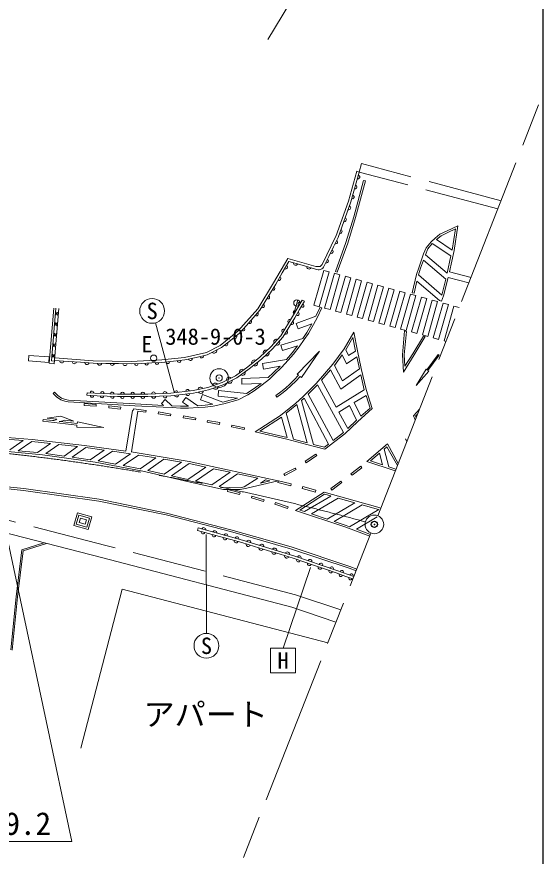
# Model space of a CAD drawing. Units: millimetres at full size, sheet at 1:1000; details may follow other scales. Extents: x 40000 to 680000, y 20000 to 380000.
# Drawn here: x 536663 to 579000, y 247920 to 315458 of the extents above; entities that cross this region are included whole.
import ezdxf
from ezdxf.enums import TextEntityAlignment as Align

# ---------------------------------------------------------------- set-up
doc = ezdxf.new("R2010")
doc.units = ezdxf.units.MM
doc.header["$LTSCALE"] = 1000
doc.header["$PDMODE"] = 32
doc.header["$PDSIZE"] = 500
doc.linetypes.add('CHAIN', pattern=[18.5, 12, -1.5, 3.5, -1.5])
doc.linetypes.add('DASHED', pattern=[7.5, 6, -1.5])
for name, color, linetype, lineweight in [('LAYER14', 3, 'Continuous', 13), ('M-BGD', 7, 'Continuous', 13), ('M-BGD-EXST', 7, 'Continuous', 13), ('M-BMK', 2, 'CHAIN', 13), ('M-BMK-SRVR', 3, 'Continuous', 13), ('M-STR-HTXT', 7, 'Continuous', 13), ('M-STR-STRC', 7, 'Continuous', 13), ('M-TTL-BAND', 7, 'Continuous', 25)]:
    doc.layers.add(name, color=color, linetype=linetype, lineweight=lineweight)
doc.layers.add('M-BMK-HTXT', color=7, linetype='Continuous')
doc.layers.add('M-OTRS', color=6, linetype='Continuous')
doc.styles.add('ＭＳ ゴシック', font='')
doc.styles.get('ＭＳ ゴシック').set_extended_font_data('MS Gothic')

msp = doc.modelspace()

# ---------------------------------------------------------------- linework, layer by layer
at = {"layer": 'LAYER14'}
msp.add_circle((565422, 274619), 750, dxfattribs=at)
at = {"layer": 'M-BGD', "linetype": 'DASHED'}
for p, q in [((564390, 303647), (564210, 302970)), ((575615, 300662), (564390, 303647)), ((575358, 300006), (564210, 302970)), ((543834, 272931), (534749, 275271)), ((559077, 268955), (543834, 272931)), ((562717, 267735), (559077, 268955))]:
    msp.add_line(p, q, dxfattribs=at)
at = {"layer": 'M-BGD'}
for p, q in [((564210, 302970), (564018, 303024)), ((562505, 297712), (562133, 296947)), ((562133, 296947), (561760, 296182)), ((561760, 296182), (561387, 295417)), ((558547, 295776), (558016, 294864)), ((559619, 295469), (558547, 295776)), ((560692, 295162), (559619, 295469)), ((558016, 294864), (557486, 293951)), ((557486, 293951), (557062, 293250)), ((557062, 293250), (556638, 292549)), ((556638, 292549), (556215, 291848)), ((559800, 292569), (559410, 291899)), ((559627, 292670), (559800, 292569)), ((539642, 292021), (539275, 287581)), ((539792, 292008), (539441, 287768)), ((540041, 291988), (539674, 287548)), ((556215, 291848), (555669, 291236)), ((559410, 291899), (559021, 291229)), ((555669, 291236), (555124, 290624)), ((559021, 291229), (558535, 290454)), ((555124, 290624), (554578, 290012)), ((558535, 290454), (558049, 289680)), ((554578, 290012), (553847, 289426)), ((553847, 289426), (553116, 288839)), ((558049, 289680), (557236, 288752)), ((553116, 288839), (551985, 288259)), ((557236, 288752), (556337, 287921)), ((539441, 287768), (539690, 287747)), ((540786, 287730), (539695, 287807)), ((541798, 287658), (540786, 287730)), ((549258, 287751), (548341, 287648)), ((550174, 287854), (549258, 287751)), ((551080, 288057), (550174, 287854)), ((551985, 288259), (551080, 288057)), ((556337, 287921), (555363, 287134)), ((539275, 287581), (539674, 287548)), ((542810, 287586), (541798, 287658)), ((543830, 287568), (542810, 287586)), ((544851, 287551), (543830, 287568)), ((545872, 287534), (544851, 287551)), ((546695, 287572), (545872, 287534)), ((547518, 287610), (546695, 287572)), ((548341, 287648), (547518, 287610)), ((555363, 287134), (554351, 286409)), ((554351, 286409), (553258, 285842)), ((553258, 285842), (552080, 285436)), ((542311, 285210), (542302, 285010)), ((549964, 285073), (549054, 284964)), ((550874, 285182), (549964, 285073)), ((552080, 285436), (550874, 285182)), ((543118, 284972), (542302, 285010)), ((543935, 284934), (543118, 284972)), ((544751, 284896), (543935, 284934)), ((545571, 284899), (544751, 284896)), ((546390, 284903), (545571, 284899)), ((547210, 284906), (546390, 284903)), ((548132, 284935), (547210, 284906)), ((549054, 284964), (548132, 284935)), ((541790, 275124), (541690, 274779)), ((542260, 274989), (541790, 275124)), ((542161, 274643), (542260, 274989)), ((541690, 274779), (542161, 274643)), ((551205, 274136), (551258, 274329)), ((552091, 273890), (551205, 274136)), ((552977, 273643), (552091, 273890)), ((553864, 273397), (552977, 273643)), ((554750, 273150), (553864, 273397)), ((555785, 272838), (554750, 273150)), ((556820, 272525), (555785, 272838)), ((557856, 272213), (556820, 272525)), ((558891, 271900), (557856, 272213)), ((559754, 271604), (558891, 271900)), ((560618, 271308), (559754, 271604)), ((561481, 271012), (560618, 271308)), ((562344, 270716), (561481, 271012)), ((563114, 270437), (562344, 270716)), ((563696, 270226), (563114, 270437)), ((545130, 269398), (541812, 256621)), ((561681, 265099), (545130, 269398))]:
    msp.add_line(p, q, dxfattribs=at)
for points in [[(562317, 297780), (563347, 300619), (564018, 303024)], [(562505, 297712), (563538, 300558), (564210, 302970)], [(539712, 288007), (542818, 287785), (545869, 287734), (548325, 287848), (550141, 288052), (551916, 288449), (553007, 289008), (554440, 290158), (556053, 291968), (557314, 294053), (558452, 296012), (560721, 295361), (561055, 295357), (561221, 295532), (562326, 297800)], [(542311, 285210), (544755, 285096), (547206, 285106), (549039, 285164), (550841, 285380), (552027, 285630), (553179, 286026), (554246, 286580), (555242, 287293), (556206, 288073), (557092, 288892), (557888, 289800), (558850, 291332), (559627, 292670)], [(562332, 266757), (558777, 267948), (543570, 271915), (534504, 274250)], [(551258, 274329), (554806, 273342), (558952, 272091), (562411, 270905), (563769, 270413)], [(538834, 273135), (537076, 272567), (536613, 268794), (536185, 264512)], [(539051, 273079), (537186, 272477), (536732, 268780), (536304, 264501)]]:
    msp.add_lwpolyline(points, dxfattribs=at)
for centre, radius, start, end in [((564108, 302565), 140, 250.12448, 78.72074), ((563884, 301761), 140, 250.1245, 78.72072), ((563660, 300957), 140, 250.1245, 78.72072), ((563348, 300090), 169, 256.59179, 63.52672), ((563003, 299141), 169, 256.59179, 63.52672), ((562659, 298193), 169, 256.59353, 63.52668), ((562326, 297326), 142, 240.83434, 67.22368), ((561953, 296561), 142, 240.83434, 67.22368), ((561581, 295796), 142, 240.83423, 67.22578), ((558257, 295334), 178, 248.94424, 50.7417), ((559094, 295661), 190, 176.23261, 331.78414), ((560167, 295354), 190, 176.23336, 331.78339), ((560921, 295611), 505, 242.97519, 337.31043), ((557727, 294421), 178, 248.9447, 50.74125), ((557285, 293594), 137, 233.44188, 64.23471), ((556861, 292893), 137, 233.44458, 64.23459), ((559416, 292345), 130, 51.18526, 248.48804), ((556437, 292192), 137, 233.44341, 64.23373), ((559027, 291676), 130, 51.18744, 248.48802), ((559622, 292224), 131, 231.30984, 68.36385), ((539706, 291588), 151, 284.89906, 65.64428), ((540056, 291559), 151, 104.89756, 245.6434), ((555951, 291534), 137, 222.96055, 53.63415), ((558610, 290949), 151, 58.18165, 237.61482), ((559232, 291554), 131, 231.30939, 68.3643), ((539636, 290740), 151, 284.89742, 65.64553), ((539986, 290711), 151, 104.89642, 245.64693), ((554861, 290310), 137, 222.95956, 53.63423), ((555406, 290922), 137, 222.95911, 53.6328), ((558776, 290843), 152, 238.79177, 57.00667), ((539566, 289892), 151, 284.89906, 65.64428), ((539916, 289863), 151, 104.89642, 245.64693), ((554209, 289724), 156, 221.05257, 36.42998), ((558129, 290183), 151, 58.18139, 237.61692), ((558290, 290068), 152, 238.79177, 57.00667), ((539496, 289044), 151, 284.89642, 65.64693), ((539846, 289015), 151, 104.89642, 245.64693), ((553478, 289137), 156, 221.05257, 36.42998), ((557535, 289306), 210, 65.36511, 212.15257), ((557593, 289260), 216, 246.55162, 30.9659), ((552517, 288616), 225, 226.56866, 7.72888), ((556690, 288438), 210, 59.32613, 206.19119), ((556743, 288383), 214, 240.10095, 25.41578), ((539426, 288196), 151, 284.89906, 65.64428), ((539776, 288167), 151, 104.89642, 245.64693), ((540281, 287786), 170, 182.77795, 349.07406), ((548799, 287704), 154, 187.82392, 5.00953), ((549716, 287807), 154, 187.82412, 5.01177), ((550626, 287960), 155, 194.32421, 10.8637), ((551531, 288162), 155, 194.3243, 10.8645), ((555766, 287630), 217, 57.02092, 200.8941), ((541293, 287714), 170, 182.77795, 349.07406), ((542305, 287642), 170, 182.77795, 349.07406), ((543320, 287598), 172, 186.2256, 351.83195), ((544341, 287581), 172, 186.22621, 351.83297), ((545362, 287564), 172, 186.22804, 351.83114), ((546284, 287541), 138, 177.61727, 7.69957), ((547107, 287579), 138, 177.61719, 7.697), ((547930, 287617), 138, 177.61443, 7.70043), ((554781, 286884), 214, 52.99071, 198.22894), ((555806, 287582), 220, 237.56537, 20.3498), ((553740, 286251), 209, 43.79456, 191.04685), ((554817, 286827), 218, 233.88081, 17.33976), ((552623, 285769), 212, 36.06985, 181.90291), ((552647, 285704), 219, 217.27351, 0.70004), ((553774, 286183), 215, 225.10312, 9.73813), ((542719, 285204), 137, 351.7123, 182.96425), ((543534, 285166), 137, 351.70966, 182.96484), ((544349, 285128), 137, 351.7101, 182.9644), ((545164, 285111), 137, 354.70273, 185.7655), ((545981, 285114), 137, 354.70371, 185.76393), ((546798, 285117), 137, 354.70455, 185.76368), ((547665, 285118), 153, 2.86492, 180.74665), ((548581, 285146), 153, 2.864, 180.74699), ((549490, 285216), 151, 7.30196, 186.36888), ((549509, 285021), 153, 187.85653, 5.81254), ((550391, 285324), 151, 7.30209, 186.36801), ((550418, 285130), 153, 187.85579, 5.81328), ((551446, 285445), 211, 28.70516, 175.09433), ((551463, 285374), 216, 209.65595, 354.145), ((542709, 284978), 137, 171.8281, 2.84558), ((543526, 284940), 137, 171.83029, 2.84543), ((544342, 284902), 137, 171.8271, 2.84706), ((545161, 284885), 137, 174.88519, 5.58277), ((545981, 284888), 137, 174.88475, 5.5838), ((546800, 284891), 137, 174.88573, 5.58223), ((547671, 284924), 154, 183.22178, 0.38857), ((548593, 284953), 154, 183.22178, 0.38857), ((551701, 274202), 154, 345.75333, 163.16816), ((551649, 274016), 153, 165.72009, 343.20214), ((552535, 273770), 153, 165.72007, 343.20216), ((552588, 273956), 154, 345.75614, 163.1672), ((553421, 273523), 153, 165.71818, 343.20405), ((553474, 273709), 154, 345.7533, 163.17006), ((554361, 273462), 154, 345.75332, 163.17004), ((554308, 273277), 153, 165.72006, 343.20404), ((555277, 273026), 183, 173.66062, 332.74553), ((555314, 273154), 184, 353.73549, 152.67078), ((556351, 272841), 184, 353.73629, 152.67), ((556312, 272713), 183, 173.65982, 332.74631), ((557348, 272401), 183, 173.65982, 332.74631), ((557387, 272528), 184, 353.73627, 152.67002), ((558424, 272215), 184, 353.73549, 152.67078), ((558383, 272088), 183, 173.65982, 332.74631), ((559323, 271754), 152, 161.88301, 340.27309), ((559384, 271940), 152, 341.97196, 160.18496), ((560187, 271458), 152, 161.8831, 340.27299), ((560248, 271644), 152, 341.97015, 160.18677), ((561050, 271162), 152, 161.88301, 340.27309), ((561113, 271347), 152, 341.97015, 160.18677), ((561913, 270866), 152, 161.8831, 340.27299), ((561978, 271051), 152, 341.96912, 160.18771), ((562800, 270778), 137, 334.66487, 165.46807), ((562725, 270565), 137, 154.62355, 345.51028), ((563494, 270286), 137, 154.62352, 345.50822), ((563570, 270498), 137, 334.66604, 165.46703)]:
    msp.add_arc(centre, radius, start, end, dxfattribs=at)
at = {"layer": 'M-BGD-EXST'}
for p, q in [((558907, 291472), (559255, 292672)), ((549308, 285277), (547809, 290829)), ((551885, 273801), (551913, 265849)), ((560278, 271154), (558087, 264659))]:
    msp.add_line(p, q, dxfattribs=at)
msp.add_lwpolyline([(557079, 262663), (559079, 262663), (559079, 264663), (557079, 264663)], close=True, dxfattribs=at)
for centre, radius in [((547549, 291795), 1000), ((559185, 292432), 250), ((547672, 287993), 250), ((551916, 264849), 1000)]:
    msp.add_circle(centre, radius, dxfattribs=at)
at = {"layer": 'M-BMK'}
for p, q in [((565695, 275318), (579000, 309310)), ((549951, 235243), (565147, 273921))]:
    msp.add_line(p, q, dxfattribs=at)
msp.add_arc((515413, 95208), 186250, 74.65568, 93.55171, dxfattribs=at)
at = {"layer": 'M-BMK-SRVR'}
msp.add_lwpolyline([(556845, 313623), (574497, 342815), (570750, 339341), (572461, 337366)], dxfattribs=at)
msp.add_circle((552937, 286392), 750, dxfattribs=at)
msp.add_point((552937, 286392), dxfattribs=at)
at = {"layer": 'M-OTRS'}
msp.add_point((565422, 274619), dxfattribs=at)
msp.add_point((565422, 274619), dxfattribs=at)
at = {"layer": 'M-STR-HTXT'}
msp.add_lwpolyline([(514702, 249091), (541095, 249091), (534857, 278223)], dxfattribs=at)
at = {"layer": 'M-STR-STRC'}
for p, q in [((564551, 302291), (564696, 302253)), ((571336, 298113), (570782, 297833)), ((571940, 298389), (571336, 298113)), ((571680, 296693), (571940, 298389)), ((569727, 296797), (570069, 297216)), ((571579, 296220), (570069, 297216)), ((570782, 297833), (570413, 297528)), ((571680, 296693), (570413, 297528)), ((569727, 296797), (569524, 296318)), ((569136, 295224), (569363, 295866)), ((571164, 294356), (569363, 295866)), ((571285, 294841), (569524, 296318)), ((571285, 294841), (571579, 296220)), ((569136, 295224), (568968, 294684)), ((560550, 292254), (561344, 295057)), ((561778, 294938), (560984, 292134)), ((561344, 295057), (561778, 294938)), ((561423, 292014), (562217, 294818)), ((562651, 294698), (561857, 291895)), ((562217, 294818), (562651, 294698)), ((562288, 294966), (562429, 294914)), ((562296, 291774), (563090, 294578)), ((563090, 294578), (563524, 294459)), ((570839, 293065), (568968, 294684)), ((573030, 294057), (571352, 294491)), ((573195, 294479), (571458, 294929)), ((563524, 294459), (562730, 291655)), ((563169, 291535), (563963, 294338)), ((564397, 294219), (563603, 291416)), ((563963, 294338), (564397, 294219)), ((564042, 291295), (564836, 294099)), ((565270, 293980), (564476, 291176)), ((564836, 294099), (565270, 293980)), ((564915, 291056), (565709, 293859)), ((565709, 293859), (566143, 293740)), ((568610, 293217), (568848, 294193)), ((570663, 292623), (568848, 294193)), ((570839, 293065), (571164, 294356)), ((566143, 293740), (565349, 290937)), ((565788, 290816), (566582, 293620)), ((567016, 293501), (566222, 290697)), ((566582, 293620), (567016, 293501)), ((566661, 290577), (567456, 293380)), ((567890, 293261), (567095, 290458)), ((567456, 293380), (567890, 293261)), ((567534, 290337), (568329, 293141)), ((568329, 293141), (568763, 293022)), ((568464, 293252), (568610, 293217)), ((568763, 293022), (567968, 290218)), ((568407, 290098), (569202, 292901)), ((569636, 292782), (568841, 289979)), ((569202, 292901), (569636, 292782)), ((569281, 289858), (570075, 292662)), ((570509, 292543), (569715, 289739)), ((570075, 292662), (570509, 292543)), ((570663, 292623), (570811, 292589)), ((560984, 292134), (560550, 292254)), ((560716, 291358), (561049, 292096)), ((561049, 292096), (561186, 292034)), ((561857, 291895), (561423, 292014)), ((562730, 291655), (562296, 291774)), ((570154, 289619), (570948, 292422)), ((571382, 292303), (570588, 289500)), ((570948, 292422), (571382, 292303)), ((571027, 289379), (571821, 292183)), ((571821, 292183), (572250, 292065)), ((560716, 291358), (559132, 290780)), ((563603, 291416), (563169, 291535)), ((564476, 291176), (564042, 291295)), ((559286, 290358), (559132, 290780)), ((565349, 290937), (564915, 291056)), ((566222, 290697), (565788, 290816)), ((567095, 290458), (566661, 290577)), ((567968, 290218), (567534, 290337)), ((567677, 288264), (567854, 290187)), ((567854, 290187), (568001, 290146)), ((568841, 289979), (568407, 290098)), ((569715, 289739), (569281, 289858)), ((569517, 289730), (569367, 289772)), ((559664, 289587), (557905, 289048)), ((563129, 288661), (563697, 289662)), ((563697, 289662), (563912, 288561)), ((569517, 289730), (568630, 288251)), ((570588, 289500), (570154, 289619)), ((571182, 289336), (571027, 289379)), ((558037, 288617), (557905, 289048)), ((561004, 288556), (559203, 286714)), ((561004, 288556), (559565, 286438)), ((563354, 288201), (563129, 288661)), ((563912, 288561), (563354, 288201)), ((537626, 288216), (537592, 287768)), ((539240, 287643), (537592, 287768)), ((537626, 288216), (539274, 288091)), ((539274, 288091), (539240, 287643)), ((558364, 287895), (556425, 287550)), ((562205, 287403), (562828, 288252)), ((564012, 288090), (564216, 287122)), ((567761, 286865), (567677, 288264)), ((568630, 288251), (567761, 286865)), ((570556, 288292), (569651, 287060)), ((569725, 287006), (570630, 288238)), ((570630, 288238), (570556, 288292)), ((556504, 287107), (556425, 287550)), ((561169, 286212), (561889, 287040)), ((562870, 286170), (562205, 287403)), ((564216, 287122), (562870, 286170)), ((569577, 287114), (568782, 285800)), ((569651, 287060), (569577, 287114)), ((556886, 286426), (554756, 286348)), ((558981, 286245), (559322, 286623)), ((559322, 286623), (559203, 286714)), ((559446, 286528), (559565, 286438)), ((564326, 286648), (564608, 285435)), ((568782, 285800), (569799, 286951)), ((569799, 286951), (569725, 287006)), ((554772, 285898), (554756, 286348)), ((558269, 285576), (558635, 285901)), ((558635, 285901), (558981, 286245)), ((560104, 285103), (560854, 285850)), ((562943, 282024), (560854, 285850)), ((562347, 284055), (561169, 286212)), ((539600, 285144), (539708, 285248)), ((551443, 284634), (551597, 285057)), ((553246, 284457), (551597, 285057)), ((552846, 284935), (552893, 285382)), ((555142, 285146), (552893, 285382)), ((557488, 284989), (557887, 285271)), ((557887, 285271), (558269, 285576)), ((562099, 281364), (560104, 285103)), ((564608, 285435), (562347, 284055)), ((548297, 284341), (548607, 284668)), ((549142, 284161), (548607, 284668)), ((549992, 284459), (550246, 284830)), ((551222, 284162), (550246, 284830)), ((554400, 284771), (552846, 284935)), ((554400, 284771), (553246, 284457)), ((557578, 284862), (557488, 284989)), ((559565, 284589), (559771, 284771)), ((560533, 281058), (559565, 284589)), ((559771, 284771), (561740, 281082)), ((564749, 284994), (563809, 284420)), ((564337, 283326), (563809, 284420)), ((542078, 284189), (543037, 284123)), ((544052, 284007), (545007, 283891)), ((545963, 283776), (545429, 280509)), ((546410, 283721), (545875, 280448)), ((545963, 283776), (546026, 283768)), ((547051, 283643), (546410, 283721)), ((558339, 283561), (559190, 284255)), ((560029, 281193), (559190, 284255)), ((563423, 284185), (562563, 283660)), ((563423, 284185), (563987, 283016)), ((538767, 282913), (538784, 283060)), ((538784, 283060), (539571, 282966)), ((539094, 283171), (540203, 283337)), ((539094, 283171), (539876, 283078)), ((540203, 283337), (541243, 282916)), ((540461, 283009), (541243, 282916)), ((548035, 283522), (549015, 283349)), ((550033, 283198), (551027, 283026)), ((558410, 281608), (557958, 283251)), ((558912, 281479), (558339, 283561)), ((563281, 282345), (562563, 283660)), ((563987, 283016), (563281, 282345)), ((568772, 283256), (568795, 283237)), ((541501, 282588), (538767, 282913)), ((541518, 282735), (540145, 282898)), ((541484, 282442), (541501, 282588)), ((543658, 282406), (541484, 282442)), ((541518, 282735), (541536, 282881)), ((541536, 282881), (543658, 282406)), ((551970, 282833), (552957, 282664)), ((553934, 282466), (554942, 282247)), ((562943, 282024), (562099, 281364)), ((537165, 281357), (535419, 281501)), ((537165, 281357), (536090, 280609)), ((537870, 281299), (536785, 280545)), ((539373, 281127), (538331, 280402)), ((540050, 281049), (539010, 280326)), ((541554, 280877), (540050, 281049)), ((560029, 281193), (558912, 281479)), ((567916, 281509), (568023, 281265)), ((568044, 281319), (567916, 281509)), ((536785, 280545), (538331, 280402)), ((539010, 280326), (540465, 280119)), ((540465, 280119), (541554, 280877)), ((541119, 280026), (542227, 280797)), ((543690, 280596), (542227, 280797)), ((542573, 279820), (543690, 280596)), ((543216, 279719), (544348, 280506)), ((544348, 280506), (545811, 280306)), ((544595, 279460), (545811, 280306)), ((565108, 279732), (565825, 280343)), ((565822, 280352), (566077, 279412)), ((566428, 280857), (566203, 280666)), ((566203, 280666), (566590, 279243)), ((567272, 279347), (566428, 280857)), ((541119, 280026), (542573, 279820)), ((543216, 279719), (544595, 279460)), ((545215, 279343), (546447, 280200)), ((547857, 279962), (546447, 280200)), ((546594, 279084), (547857, 279962)), ((547198, 278955), (548491, 279855)), ((549901, 279617), (548491, 279855)), ((548516, 278655), (549901, 279617)), ((559948, 279576), (560800, 280152)), ((565108, 279732), (566077, 279412)), ((545215, 279343), (546594, 279084)), ((547198, 278955), (548516, 278655)), ((549110, 278519), (550535, 279510)), ((550429, 278218), (551872, 279222)), ((551872, 279222), (550533, 279509)), ((552475, 279093), (551023, 278083)), ((553814, 278807), (552475, 279093)), ((558221, 278540), (559121, 279021)), ((564332, 279291), (563536, 278684)), ((567158, 279055), (566590, 279243)), ((549110, 278519), (550429, 278218)), ((552347, 277787), (553814, 278807)), ((552944, 277653), (554417, 278678)), ((556039, 278331), (554417, 278678)), ((556039, 278331), (554945, 277638)), ((551023, 278083), (552347, 277787)), ((556667, 278197), (556274, 277947)), ((556274, 277947), (557012, 278123)), ((557012, 278123), (556667, 278197)), ((558733, 277876), (557704, 278131)), ((560719, 277362), (559666, 277662)), ((562723, 278098), (561907, 277499)), ((554626, 277158), (553639, 277420)), ((559081, 275725), (561387, 277209)), ((559426, 275768), (561412, 277046)), ((561412, 277046), (561918, 276903)), ((556555, 276599), (555570, 276893)), ((558478, 276039), (557474, 276374)), ((559794, 275646), (561907, 276896)), ((560360, 275457), (562516, 276734)), ((561616, 275039), (563845, 276359)), ((562516, 276734), (563845, 276359)), ((559426, 275768), (559794, 275646)), ((562181, 274851), (564443, 276190)), ((563428, 274427), (565772, 275814)), ((564443, 276190), (565654, 275847)), ((565654, 275847), (565764, 275810)), ((560360, 275457), (561616, 275039)), ((563973, 274227), (565658, 275224)), ((563973, 274227), (565104, 273812))]:
    msp.add_line(p, q, dxfattribs=at)
for points in [[(562288, 294966), (563139, 297288), (563763, 299351), (564551, 302291)], [(562429, 294914), (563281, 297240), (563907, 299310), (564696, 302253)], [(571458, 294929), (571827, 296666), (572130, 298641), (571271, 298248), (570699, 297959), (570316, 297642), (569987, 297352), (569597, 296876), (569384, 296373), (568993, 295272), (568823, 294724), (568464, 293252)], [(570811, 292589), (570982, 293019), (571352, 294491)], [(539600, 285144), (539860, 284874), (540200, 284652), (540526, 284529), (540806, 284472), (546164, 284166), (548448, 284042), (549168, 284010), (549817, 283981), (550479, 283978), (551245, 284013), (551822, 284048), (552445, 284131), (553308, 284319), (554454, 284631), (555254, 285039), (555766, 285364), (556406, 285837), (556985, 286313), (557389, 286706), (557964, 287242), (558501, 287825), (558923, 288325), (559360, 288898), (559772, 289481), (560121, 289983), (560523, 290688), (560847, 291285), (561186, 292034)], [(559664, 289587), (559994, 290063), (560392, 290761), (559286, 290358)], [(569367, 289772), (568502, 288329), (567882, 287341), (567827, 288262), (568001, 290146)], [(558364, 287895), (558806, 288419), (559239, 288986), (558037, 288617)], [(564012, 288090), (563173, 287548), (562828, 288252)], [(556886, 286426), (557286, 286815), (557858, 287348), (556504, 287107)], [(564326, 286648), (562715, 285510), (561889, 287040)], [(557578, 284862), (557980, 285147), (558351, 285441), (558741, 285787), (559094, 286138), (559446, 286528)], [(555142, 285146), (555681, 285487), (556313, 285955), (554772, 285898)], [(539708, 285248), (539956, 284991), (540269, 284786), (540567, 284674), (540826, 284621), (546172, 284316), (548455, 284192), (548297, 284341)], [(543037, 284123), (543048, 284273), (542088, 284339), (542078, 284189)], [(549142, 284161), (549821, 284131), (550476, 284128), (549992, 284459)], [(551222, 284162), (551808, 284198), (552419, 284279), (551443, 284634)], [(564749, 284994), (565075, 283980), (564337, 283326)], [(545007, 283891), (545025, 284040), (544070, 284156), (544052, 284007)], [(547051, 283643), (547069, 283791), (546044, 283917), (546026, 283768)], [(549015, 283349), (549041, 283496), (548061, 283669), (548035, 283522)], [(569048, 283884), (568559, 283348), (568714, 283032)], [(551027, 283026), (551053, 283173), (550058, 283346), (550033, 283198)], [(558410, 281608), (556210, 282124), (557958, 283251)], [(568895, 283494), (568739, 283322), (568772, 283256)], [(552957, 282664), (552983, 282811), (551995, 282981), (551970, 282833)], [(554942, 282247), (554974, 282394), (553966, 282612), (553934, 282466)], [(545429, 280509), (542111, 280964), (537894, 281447), (533854, 281780), (529761, 281907), (525503, 281878), (520144, 281761)], [(507506, 281224), (518167, 281378), (521124, 281316), (524656, 281243), (528565, 281028), (532630, 280764), (534781, 280580), (538736, 280213), (542971, 279612), (546792, 278894), (550847, 277969), (553293, 277421), (553774, 277423), (554639, 277422), (555175, 277531), (557692, 278131)], [(539373, 281127), (537879, 281298), (537869, 281299)], [(561740, 281082), (561409, 280824), (560533, 281058)], [(567103, 278915), (564808, 279673), (566469, 281089), (567343, 279527)], [(557692, 278131), (550519, 279665), (545874, 280448)], [(560800, 280152), (560716, 280276), (559864, 279701), (559948, 279576)], [(559121, 279021), (559050, 279154), (558151, 278673), (558221, 278540)], [(563536, 278684), (563627, 278565), (564423, 279171), (564332, 279291)], [(498194, 278077), (504057, 278275), (512269, 278511), (519775, 278539), (526455, 278350), (532686, 277974), (537217, 277503), (543278, 276634), (548709, 275524), (553881, 274183), (558722, 272800), (563439, 271230), (564004, 271011)], [(498199, 277927), (504061, 278125), (512271, 278361), (519773, 278389), (526449, 278200), (532674, 277825), (537199, 277354), (543252, 276486), (548675, 275378), (553842, 274038), (558678, 272657), (563388, 271088), (563949, 270871)], [(552944, 277653), (553309, 277571), (553774, 277573), (554624, 277572), (554945, 277638)], [(557704, 278131), (557668, 277985), (558697, 277730), (558733, 277876)], [(559666, 277662), (559625, 277518), (560678, 277218), (560719, 277362)], [(561907, 277499), (561995, 277378), (562812, 277977), (562723, 278098)], [(553639, 277420), (553601, 277275), (554587, 277013), (554626, 277158)], [(561387, 277209), (565698, 275991), (565928, 275913)], [(555570, 276893), (555528, 276750), (556512, 276456), (556555, 276599)], [(557474, 276374), (557426, 276232), (558431, 275897), (558478, 276039)], [(559081, 275725), (563114, 274382), (565050, 273673)], [(562181, 274851), (563163, 274524), (563428, 274427)]]:
    msp.add_lwpolyline(points, dxfattribs=at)
for points in [[(563766, 290089), (564059, 288591), (564363, 287154), (564753, 285475), (565247, 283933), (564088, 282906), (563041, 281911), (561443, 280659), (559991, 281048), (558375, 281462), (555832, 282059), (557870, 283372), (559093, 284369), (559668, 284880), (560745, 285953), (562088, 287497), (563003, 288742)], [(541257, 274539), (541550, 275558), (542690, 275229), (542402, 274209)], [(541442, 274642), (541653, 275372), (542505, 275127), (542299, 274395)]]:
    msp.add_lwpolyline(points, close=True, dxfattribs=at)
for centre, radius, start, end in [((539563, 283458), 492, 267.91658, 309.53722), ((539983, 283868), 984, 274.61644, 299.12131)]:
    msp.add_arc(centre, radius, start, end, dxfattribs=at)
at = {"layer": 'M-TTL-BAND'}
msp.add_line((579000, 20000), (579000, 370000), dxfattribs=at)

# ---------------------------------------------------------------- texts
at = {"layer": 'M-BGD-EXST', "style": 'ＭＳ ゴシック'}
for s, p in [('S', (547549, 291795)), ('E', (547130, 289111)), ('S', (551916, 264849)), ('H', (558079, 263663))]:
    msp.add_text(s, height=1320, dxfattribs=at).set_placement(p, align=Align.MIDDLE_CENTER)
at = {"layer": 'M-BMK-HTXT', "style": 'ＭＳ ゴシック'}
msp.add_text('アパート', height=1833, dxfattribs=at).set_placement((551855, 259334), align=Align.MIDDLE_CENTER)
at = {"layer": 'M-BMK-SRVR', "style": 'ＭＳ ゴシック'}
msp.add_text('348-9-0-3', height=1320, dxfattribs=at).set_placement((552647, 289732), align=Align.MIDDLE_CENTER)
at = {"layer": 'M-STR-HTXT', "style": 'ＭＳ ゴシック'}
msp.add_text('ヒューム管φ500L=9.2', height=1833, dxfattribs=at).set_placement((527235, 250550), align=Align.MIDDLE_CENTER)

doc.saveas('drawing.dxf')
